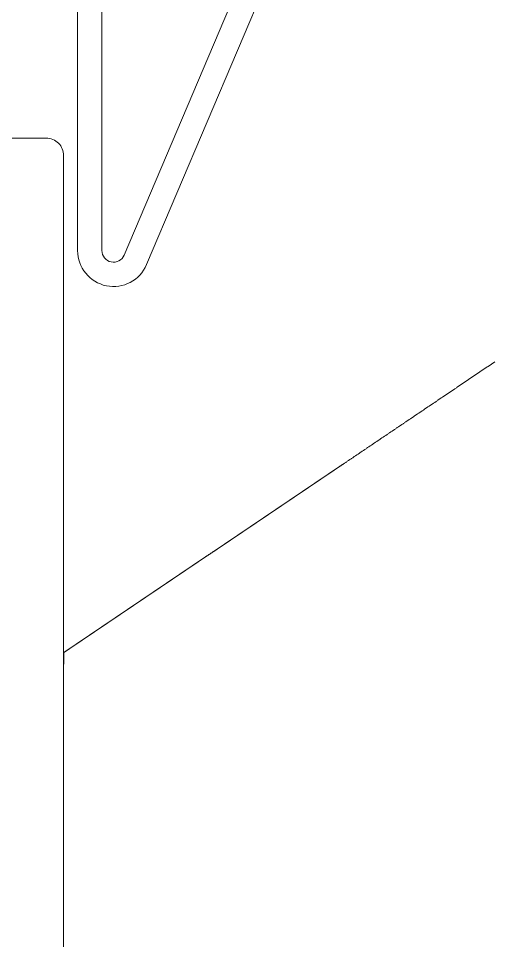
# Model space of a CAD drawing. Header units: inches. Extents: x -3905 to 10892, y 1064 to 9590.
# Drawn here: x 2164.791 to 2165.202, y 3960.487 to 3961.283 of the extents above; entities that cross this region are included whole.
import ezdxf

# ---------------------------------------------------------------- set-up
doc = ezdxf.new("R2010")
doc.units = ezdxf.units.IN
doc.header["$MEASUREMENT"] = 0
doc.layers.add('SECTIONS', color=70, linetype='Continuous', lineweight=0)

msp = doc.modelspace()

# ---------------------------------------------------------------- linework, layer by layer
at = {"layer": 'SECTIONS', "linetype": 'Continuous', "lineweight": 0}
for points in [[(2164.55222, 3961.32766), (2164.82222, 3961.32766, -0.414214), (2164.84222, 3961.30766), (2164.84222, 3961.08266, 0.817486), (2164.90176, 3961.07054), (2165.00647, 3961.31724, 0.100692), (2165.01013, 3961.33522), (2165.01013, 3961.3556, 0.194662), (2165.00076, 3961.37771), (2164.99362, 3961.38485, -0.414214), (2164.99362, 3961.40182), (2165.00076, 3961.40896, 0.193016), (2165.01013, 3961.43086), (2165.01013, 3961.90746, 0.414214), (2164.96813, 3961.94946), (2164.80613, 3961.94945, -0.414214), (2164.77113, 3961.98445)], [(2164.75122, 3961.97349, 0.3576), (2164.80613, 3961.92845), (2164.96813, 3961.92845, -0.414158), (2164.98913, 3961.90746), (2164.98913, 3961.43107, -0.186684), (2164.98591, 3961.42381), (2164.97877, 3961.41667, 0.414214), (2164.97877, 3961.37), (2164.98591, 3961.36286, -0.198912), (2164.98914, 3961.35508), (2164.98913, 3961.33522, -0.100699), (2164.98714, 3961.32545), (2164.88243, 3961.07875, -0.817791), (2164.86322, 3961.08266), (2164.86322, 3961.30766, 0.414156), (2164.82222, 3961.34866), (2164.55222, 3961.34866, -0.414158)], [(2164.56513, 3958.98966), (2164.81513, 3958.98966, 0.414214), (2164.83013, 3959.00466), (2164.83013, 3961.16466, 0.414214), (2164.81513, 3961.17966), (2164.78134, 3961.17966, 0.198912)]]:
    msp.add_lwpolyline(points, format="xyb", dxfattribs=at)
msp.add_lwpolyline([(2164.83013, 3960.4601), (2164.83013, 3960.50256), (2164.83013, 3960.54503), (2164.83013, 3960.58749), (2164.83013, 3960.62995), (2164.83013, 3960.67241), (2164.83013, 3960.71487), (2164.83024, 3960.73568), (2164.83045, 3960.73582), (2164.83066, 3960.73597), (2164.83088, 3960.73611), (2164.83109, 3960.73625), (2164.8313, 3960.7364), (2164.83151, 3960.73654), (2164.83173, 3960.73669), (2164.83194, 3960.73683), (2164.83215, 3960.73697), (2164.83237, 3960.73712), (2164.83258, 3960.73726), (2164.83279, 3960.7374), (2164.83301, 3960.73755), (2164.83322, 3960.73769), (2164.83343, 3960.73783), (2164.83364, 3960.73798), (2164.83386, 3960.73812), (2164.83407, 3960.73827), (2164.83428, 3960.73841), (2164.8345, 3960.73855), (2164.83471, 3960.7387), (2164.83492, 3960.73884), (2164.83514, 3960.73898), (2164.83535, 3960.73913), (2164.83556, 3960.73927), (2164.83577, 3960.73942), (2164.83599, 3960.73956), (2164.8362, 3960.7397), (2164.83641, 3960.73985), (2164.83663, 3960.73999), (2164.83684, 3960.74013), (2164.83705, 3960.74028), (2164.83727, 3960.74042), (2164.83748, 3960.74056), (2164.83769, 3960.74071), (2164.8379, 3960.74085), (2164.83812, 3960.741), (2164.83833, 3960.74114), (2164.83854, 3960.74128), (2164.83876, 3960.74143), (2164.83897, 3960.74157), (2164.83918, 3960.74171), (2164.8394, 3960.74186), (2164.83961, 3960.742), (2164.83982, 3960.74214), (2164.84003, 3960.74229), (2164.84025, 3960.74243), (2164.84046, 3960.74258), (2164.84067, 3960.74272), (2164.84089, 3960.74286), (2164.8411, 3960.74301), (2164.84131, 3960.74315), (2164.84153, 3960.74329), (2164.84174, 3960.74344), (2164.84195, 3960.74358), (2164.84216, 3960.74373), (2164.84238, 3960.74387), (2164.84259, 3960.74401), (2164.8428, 3960.74416), (2164.84302, 3960.7443), (2164.84323, 3960.74444), (2164.84344, 3960.74459), (2164.84366, 3960.74473), (2164.84387, 3960.74487), (2164.84408, 3960.74502), (2164.84429, 3960.74516), (2164.84451, 3960.74531), (2164.84472, 3960.74545), (2164.84493, 3960.74559), (2164.84515, 3960.74574), (2164.84536, 3960.74588), (2164.84557, 3960.74602), (2164.84579, 3960.74617), (2164.846, 3960.74631), (2164.84621, 3960.74645), (2164.84642, 3960.7466), (2164.84664, 3960.74674), (2164.84685, 3960.74689), (2164.84706, 3960.74703), (2164.84728, 3960.74717), (2164.84749, 3960.74732), (2164.8477, 3960.74746), (2164.84792, 3960.7476), (2164.84813, 3960.74775), (2164.84834, 3960.74789), (2164.84855, 3960.74804), (2164.84877, 3960.74818), (2164.84898, 3960.74832), (2164.84919, 3960.74847), (2164.84941, 3960.74861), (2164.84962, 3960.74875), (2164.84983, 3960.7489), (2164.85005, 3960.74904), (2164.85026, 3960.74918), (2164.85047, 3960.74933), (2164.85068, 3960.74947), (2164.8509, 3960.74962), (2164.85111, 3960.74976), (2164.85132, 3960.7499), (2164.85154, 3960.75005), (2164.85175, 3960.75019), (2164.85196, 3960.75033), (2164.85218, 3960.75048), (2164.85239, 3960.75062), (2164.8526, 3960.75076), (2164.85281, 3960.75091), (2164.85303, 3960.75105), (2164.85324, 3960.7512), (2164.85345, 3960.75134), (2164.85367, 3960.75148), (2164.85388, 3960.75163), (2164.85409, 3960.75177), (2164.85431, 3960.75191), (2164.85452, 3960.75206), (2164.85473, 3960.7522), (2164.85494, 3960.75235), (2164.85516, 3960.75249), (2164.85537, 3960.75263), (2164.85558, 3960.75278), (2164.8558, 3960.75292), (2164.85601, 3960.75306), (2164.85622, 3960.75321), (2164.85644, 3960.75335), (2164.85665, 3960.75349), (2164.85686, 3960.75364), (2164.85707, 3960.75378), (2164.85729, 3960.75393), (2164.8575, 3960.75407), (2164.85771, 3960.75421), (2164.85793, 3960.75436), (2164.85814, 3960.7545), (2164.85835, 3960.75464), (2164.85857, 3960.75479), (2164.85878, 3960.75493), (2164.85899, 3960.75508), (2164.8592, 3960.75522), (2164.85942, 3960.75536), (2164.85963, 3960.75551), (2164.85984, 3960.75565), (2164.86006, 3960.75579), (2164.86027, 3960.75594), (2164.86048, 3960.75608), (2164.8607, 3960.75622), (2164.86091, 3960.75637), (2164.86112, 3960.75651), (2164.86133, 3960.75666), (2164.86155, 3960.7568), (2164.86176, 3960.75694), (2164.86197, 3960.75709), (2164.86219, 3960.75723), (2164.8624, 3960.75737), (2164.86261, 3960.75752), (2164.86283, 3960.75766), (2164.86304, 3960.7578), (2164.86325, 3960.75795), (2164.86346, 3960.75809), (2164.86368, 3960.75824), (2164.86389, 3960.75838), (2164.8641, 3960.75852), (2164.86432, 3960.75867), (2164.86453, 3960.75881), (2164.86474, 3960.75895), (2164.86496, 3960.7591), (2164.86517, 3960.75924), (2164.86538, 3960.75939), (2164.86559, 3960.75953), (2164.86581, 3960.75967), (2164.86602, 3960.75982), (2164.86623, 3960.75996), (2164.86645, 3960.7601), (2164.86666, 3960.76025), (2164.86687, 3960.76039), (2164.86709, 3960.76053), (2164.8673, 3960.76068), (2164.86751, 3960.76082), (2164.86772, 3960.76097), (2164.86794, 3960.76111), (2164.86815, 3960.76125), (2164.86836, 3960.7614), (2164.86858, 3960.76154), (2164.86879, 3960.76168), (2164.869, 3960.76183), (2164.86922, 3960.76197), (2164.86943, 3960.76211), (2164.86964, 3960.76226), (2164.86985, 3960.7624), (2164.87007, 3960.76255), (2164.87028, 3960.76269), (2164.87049, 3960.76283), (2164.87071, 3960.76298), (2164.87092, 3960.76312), (2164.87113, 3960.76326), (2164.87135, 3960.76341), (2164.87156, 3960.76355), (2164.87177, 3960.7637), (2164.87198, 3960.76384), (2164.8722, 3960.76398), (2164.87241, 3960.76413), (2164.87262, 3960.76427), (2164.87284, 3960.76441), (2164.87305, 3960.76456), (2164.87326, 3960.7647), (2164.87348, 3960.76484), (2164.87369, 3960.76499), (2164.8739, 3960.76513), (2164.87411, 3960.76528), (2164.87433, 3960.76542), (2164.87454, 3960.76556), (2164.87475, 3960.76571), (2164.87497, 3960.76585), (2164.87518, 3960.76599), (2164.87539, 3960.76614), (2164.8756, 3960.76628), (2164.87582, 3960.76642), (2164.87603, 3960.76657), (2164.87624, 3960.76671), (2164.87646, 3960.76686), (2164.87667, 3960.767), (2164.87688, 3960.76714), (2164.8771, 3960.76729), (2164.87731, 3960.76743), (2164.87752, 3960.76757), (2164.87773, 3960.76772), (2164.87795, 3960.76786), (2164.87816, 3960.76801), (2164.87837, 3960.76815), (2164.87859, 3960.76829), (2164.8788, 3960.76844), (2164.87901, 3960.76858), (2164.87923, 3960.76872), (2164.87944, 3960.76887), (2164.87965, 3960.76901), (2164.87986, 3960.76915), (2164.88008, 3960.7693), (2164.88029, 3960.76944), (2164.8805, 3960.76959), (2164.88072, 3960.76973), (2164.88093, 3960.76987), (2164.88114, 3960.77002), (2164.88136, 3960.77016), (2164.88157, 3960.7703), (2164.88178, 3960.77045), (2164.88199, 3960.77059), (2164.88221, 3960.77073), (2164.88242, 3960.77088), (2164.88263, 3960.77102), (2164.88285, 3960.77117), (2164.88306, 3960.77131), (2164.88327, 3960.77145), (2164.88349, 3960.7716), (2164.8837, 3960.77174), (2164.88391, 3960.77188), (2164.88412, 3960.77203), (2164.88434, 3960.77217), (2164.88455, 3960.77232), (2164.88476, 3960.77246), (2164.88498, 3960.7726), (2164.88519, 3960.77275), (2164.8854, 3960.77289), (2164.88562, 3960.77303), (2164.88583, 3960.77318), (2164.88604, 3960.77332), (2164.88625, 3960.77346), (2164.88647, 3960.77361), (2164.88668, 3960.77375), (2164.88689, 3960.7739), (2164.88711, 3960.77404), (2164.88732, 3960.77418), (2164.88753, 3960.77433), (2164.88775, 3960.77447), (2164.88796, 3960.77461), (2164.88817, 3960.77476), (2164.88838, 3960.7749), (2164.8886, 3960.77504), (2164.88881, 3960.77519), (2164.88902, 3960.77533), (2164.88924, 3960.77548), (2164.88945, 3960.77562), (2164.88966, 3960.77576), (2164.88988, 3960.77591), (2164.89009, 3960.77605), (2164.8903, 3960.77619), (2164.89051, 3960.77634), (2164.89073, 3960.77648), (2164.89094, 3960.77663), (2164.89115, 3960.77677), (2164.89137, 3960.77691), (2164.89158, 3960.77706), (2164.89179, 3960.7772), (2164.89201, 3960.77734), (2164.89222, 3960.77749), (2164.89243, 3960.77763), (2164.89264, 3960.77777), (2164.89286, 3960.77792), (2164.89307, 3960.77806), (2164.89328, 3960.77821), (2164.8935, 3960.77835), (2164.89371, 3960.77849), (2164.89392, 3960.77864), (2164.89414, 3960.77878), (2164.89435, 3960.77892), (2164.89456, 3960.77907), (2164.89477, 3960.77921), (2164.89499, 3960.77935), (2164.8952, 3960.7795), (2164.89541, 3960.77964), (2164.89563, 3960.77979), (2164.89584, 3960.77993), (2164.89605, 3960.78007), (2164.89627, 3960.78022), (2164.89648, 3960.78036), (2164.89669, 3960.7805), (2164.8969, 3960.78065), (2164.89712, 3960.78079), (2164.89733, 3960.78094), (2164.89754, 3960.78108), (2164.89776, 3960.78122), (2164.89797, 3960.78137), (2164.89818, 3960.78151), (2164.8984, 3960.78165), (2164.89861, 3960.7818), (2164.89882, 3960.78194), (2164.89903, 3960.78208), (2164.89925, 3960.78223), (2164.89946, 3960.78237), (2164.89967, 3960.78252), (2164.89989, 3960.78266), (2164.9001, 3960.7828), (2164.90031, 3960.78295), (2164.90053, 3960.78309), (2164.90074, 3960.78323), (2164.90095, 3960.78338), (2164.90116, 3960.78352), (2164.90138, 3960.78367), (2164.90159, 3960.78381), (2164.9018, 3960.78395), (2164.90202, 3960.7841), (2164.90223, 3960.78424), (2164.90244, 3960.78438), (2164.90266, 3960.78453), (2164.90287, 3960.78467), (2164.90308, 3960.78481), (2164.90329, 3960.78496), (2164.90351, 3960.7851), (2164.90372, 3960.78525), (2164.90393, 3960.78539), (2164.90415, 3960.78553), (2164.90436, 3960.78568), (2164.90457, 3960.78582), (2164.90479, 3960.78596), (2164.905, 3960.78611), (2164.90521, 3960.78625), (2164.90542, 3960.78639), (2164.90564, 3960.78654), (2164.90585, 3960.78668), (2164.90606, 3960.78683), (2164.90628, 3960.78697), (2164.90649, 3960.78711), (2164.9067, 3960.78726), (2164.90692, 3960.7874), (2164.90713, 3960.78754), (2164.90734, 3960.78769), (2164.90755, 3960.78783), (2164.90777, 3960.78798), (2164.90798, 3960.78812), (2164.90819, 3960.78826), (2164.90841, 3960.78841), (2164.90862, 3960.78855), (2164.90883, 3960.78869), (2164.90905, 3960.78884), (2164.90926, 3960.78898), (2164.90947, 3960.78912), (2164.90968, 3960.78927), (2164.9099, 3960.78941), (2164.91011, 3960.78956), (2164.91032, 3960.7897), (2164.91054, 3960.78984), (2164.91075, 3960.78999), (2164.91096, 3960.79013), (2164.91118, 3960.79027), (2164.91139, 3960.79042), (2164.9116, 3960.79056), (2164.91181, 3960.7907), (2164.91203, 3960.79085), (2164.91224, 3960.79099), (2164.91245, 3960.79114), (2164.91267, 3960.79128), (2164.91288, 3960.79142), (2164.91309, 3960.79157), (2164.91331, 3960.79171), (2164.91352, 3960.79185), (2164.91373, 3960.792), (2164.91394, 3960.79214), (2164.91416, 3960.79229), (2164.91437, 3960.79243), (2164.91458, 3960.79257), (2164.9148, 3960.79272), (2164.91501, 3960.79286), (2164.91522, 3960.793), (2164.91544, 3960.79315), (2164.91565, 3960.79329), (2164.91586, 3960.79343), (2164.91607, 3960.79358), (2164.91629, 3960.79372), (2164.9165, 3960.79387), (2164.91671, 3960.79401), (2164.91693, 3960.79415), (2164.91714, 3960.7943), (2164.91735, 3960.79444), (2164.91757, 3960.79458), (2164.91778, 3960.79473), (2164.91799, 3960.79487), (2164.9182, 3960.79501), (2164.91842, 3960.79516), (2164.91863, 3960.7953), (2164.91884, 3960.79545), (2164.91906, 3960.79559), (2164.91927, 3960.79573), (2164.91948, 3960.79588), (2164.9197, 3960.79602), (2164.91991, 3960.79616), (2164.92012, 3960.79631), (2164.92033, 3960.79645), (2164.92055, 3960.7966), (2164.92076, 3960.79674), (2164.92097, 3960.79688), (2164.92119, 3960.79703), (2164.9214, 3960.79717), (2164.92161, 3960.79731), (2164.92183, 3960.79746), (2164.92204, 3960.7976), (2164.92225, 3960.79774), (2164.92246, 3960.79789), (2164.92268, 3960.79803), (2164.92289, 3960.79818), (2164.9231, 3960.79832), (2164.92332, 3960.79846), (2164.92353, 3960.79861), (2164.92374, 3960.79875), (2164.92396, 3960.79889), (2164.92417, 3960.79904), (2164.92438, 3960.79918), (2164.92459, 3960.79932), (2164.92481, 3960.79947), (2164.92502, 3960.79961), (2164.92523, 3960.79976), (2164.92545, 3960.7999), (2164.92566, 3960.80004), (2164.92587, 3960.80019), (2164.92609, 3960.80033), (2164.9263, 3960.80047), (2164.92651, 3960.80062), (2164.92672, 3960.80076), (2164.92694, 3960.80091), (2164.92715, 3960.80105), (2164.92736, 3960.80119), (2164.92758, 3960.80134), (2164.92779, 3960.80148), (2164.928, 3960.80162), (2164.92822, 3960.80177), (2164.92843, 3960.80191), (2164.92864, 3960.80205), (2164.92885, 3960.8022), (2164.92907, 3960.80234), (2164.92928, 3960.80249), (2164.92949, 3960.80263), (2164.92971, 3960.80277), (2164.92992, 3960.80292), (2164.93013, 3960.80306), (2164.93035, 3960.8032), (2164.93056, 3960.80335), (2164.93077, 3960.80349), (2164.93098, 3960.80363), (2164.9312, 3960.80378), (2164.93141, 3960.80392), (2164.93162, 3960.80407), (2164.93184, 3960.80421), (2164.93205, 3960.80435), (2164.93226, 3960.8045), (2164.93248, 3960.80464), (2164.93269, 3960.80478), (2164.9329, 3960.80493), (2164.93311, 3960.80507), (2164.93333, 3960.80522), (2164.93354, 3960.80536), (2164.93375, 3960.8055), (2164.93397, 3960.80565), (2164.93418, 3960.80579), (2164.93439, 3960.80593), (2164.93461, 3960.80608), (2164.93482, 3960.80622), (2164.93503, 3960.80636), (2164.93524, 3960.80651), (2164.93546, 3960.80665), (2164.93567, 3960.8068), (2164.93588, 3960.80694), (2164.9361, 3960.80708), (2164.93631, 3960.80723), (2164.93652, 3960.80737), (2164.93674, 3960.80751), (2164.93695, 3960.80766), (2164.93716, 3960.8078), (2164.93737, 3960.80794), (2164.93759, 3960.80809), (2164.9378, 3960.80823), (2164.93801, 3960.80838), (2164.93823, 3960.80852), (2164.93844, 3960.80866), (2164.93865, 3960.80881), (2164.93887, 3960.80895), (2164.93908, 3960.80909), (2164.93929, 3960.80924), (2164.9395, 3960.80938), (2164.93972, 3960.80953), (2164.93993, 3960.80967), (2164.94014, 3960.80981), (2164.94036, 3960.80996), (2164.94057, 3960.8101), (2164.94078, 3960.81024), (2164.941, 3960.81039), (2164.94121, 3960.81053), (2164.94142, 3960.81067), (2164.94163, 3960.81082), (2164.94185, 3960.81096), (2164.94206, 3960.81111), (2164.94227, 3960.81125), (2164.94249, 3960.81139), (2164.9427, 3960.81154), (2164.94291, 3960.81168), (2164.94313, 3960.81182), (2164.94334, 3960.81197), (2164.94355, 3960.81211), (2164.94376, 3960.81225), (2164.94398, 3960.8124), (2164.94419, 3960.81254), (2164.9444, 3960.81269), (2164.94462, 3960.81283), (2164.94483, 3960.81297), (2164.94504, 3960.81312), (2164.94525, 3960.81326), (2164.94547, 3960.8134), (2164.94568, 3960.81355), (2164.94589, 3960.81369), (2164.94611, 3960.81384), (2164.94632, 3960.81398), (2164.94653, 3960.81412), (2164.94675, 3960.81427), (2164.94696, 3960.81441), (2164.94717, 3960.81455), (2164.94738, 3960.8147), (2164.9476, 3960.81484), (2164.94781, 3960.81498), (2164.94802, 3960.81513), (2164.94824, 3960.81527), (2164.94845, 3960.81542), (2164.94866, 3960.81556), (2164.94888, 3960.8157), (2164.94909, 3960.81585), (2164.9493, 3960.81599), (2164.94951, 3960.81613), (2164.94973, 3960.81628), (2164.94994, 3960.81642), (2164.95015, 3960.81657), (2164.95037, 3960.81671), (2164.95058, 3960.81685), (2164.95079, 3960.817), (2164.95101, 3960.81714), (2164.95122, 3960.81728), (2164.95143, 3960.81743), (2164.95164, 3960.81757), (2164.95186, 3960.81771), (2164.95207, 3960.81786), (2164.95228, 3960.818), (2164.9525, 3960.81815), (2164.95271, 3960.81829), (2164.95292, 3960.81843), (2164.95314, 3960.81858), (2164.95335, 3960.81872), (2164.95356, 3960.81886), (2164.95377, 3960.81901), (2164.95399, 3960.81915), (2164.9542, 3960.81929), (2164.95441, 3960.81944), (2164.95463, 3960.81958), (2164.95484, 3960.81973), (2164.95505, 3960.81987), (2164.95527, 3960.82001), (2164.95548, 3960.82016), (2164.95569, 3960.8203), (2164.9559, 3960.82044), (2164.95612, 3960.82059), (2164.95633, 3960.82073), (2164.95654, 3960.82088), (2164.95676, 3960.82102), (2164.95697, 3960.82116), (2164.95718, 3960.82131), (2164.9574, 3960.82145), (2164.95761, 3960.82159), (2164.95782, 3960.82174), (2164.95803, 3960.82188), (2164.95825, 3960.82202), (2164.95846, 3960.82217), (2164.95867, 3960.82231), (2164.95889, 3960.82246), (2164.9591, 3960.8226), (2164.95931, 3960.82274), (2164.95953, 3960.82289), (2164.95974, 3960.82303), (2164.95995, 3960.82317), (2164.96016, 3960.82332), (2164.96038, 3960.82346), (2164.96059, 3960.8236), (2164.9608, 3960.82375), (2164.96102, 3960.82389), (2164.96123, 3960.82404), (2164.96144, 3960.82418), (2164.96166, 3960.82432), (2164.96187, 3960.82447), (2164.96208, 3960.82461), (2164.96229, 3960.82475), (2164.96251, 3960.8249), (2164.96272, 3960.82504), (2164.96293, 3960.82519), (2164.96315, 3960.82533), (2164.96336, 3960.82547), (2164.96357, 3960.82562), (2164.96379, 3960.82576), (2164.964, 3960.8259), (2164.96421, 3960.82605), (2164.96442, 3960.82619), (2164.96464, 3960.82633), (2164.96485, 3960.82648), (2164.96506, 3960.82662), (2164.96528, 3960.82677), (2164.96549, 3960.82691), (2164.9657, 3960.82705), (2164.96592, 3960.8272), (2164.96613, 3960.82734), (2164.96634, 3960.82748), (2164.96655, 3960.82763), (2164.96677, 3960.82777), (2164.96698, 3960.82791), (2164.96719, 3960.82806), (2164.96741, 3960.8282), (2164.96762, 3960.82835), (2164.96783, 3960.82849), (2164.96805, 3960.82863), (2164.96826, 3960.82878), (2164.96847, 3960.82892), (2164.96868, 3960.82906), (2164.9689, 3960.82921), (2164.96911, 3960.82935), (2164.96932, 3960.8295), (2164.96954, 3960.82964), (2164.96975, 3960.82978), (2164.96996, 3960.82993), (2164.97018, 3960.83007), (2164.97039, 3960.83021), (2164.9706, 3960.83036), (2164.97081, 3960.8305), (2164.97103, 3960.83064), (2164.97124, 3960.83079), (2164.97145, 3960.83093), (2164.97167, 3960.83108), (2164.97188, 3960.83122), (2164.97209, 3960.83136), (2164.97231, 3960.83151), (2164.97252, 3960.83165), (2164.97273, 3960.83179), (2164.97294, 3960.83194), (2164.97316, 3960.83208), (2164.97337, 3960.83222), (2164.97358, 3960.83237), (2164.9738, 3960.83251), (2164.97401, 3960.83266), (2164.97422, 3960.8328), (2164.97444, 3960.83294), (2164.97465, 3960.83309), (2164.97486, 3960.83323), (2164.97507, 3960.83337), (2164.97529, 3960.83352), (2164.9755, 3960.83366), (2164.97571, 3960.83381), (2164.97593, 3960.83395), (2164.97614, 3960.83409), (2164.97635, 3960.83424), (2164.97657, 3960.83438), (2164.97678, 3960.83452), (2164.97699, 3960.83467), (2164.9772, 3960.83481), (2164.97742, 3960.83495), (2164.97763, 3960.8351), (2164.97784, 3960.83524), (2164.97806, 3960.83539), (2164.97827, 3960.83553), (2164.97848, 3960.83567), (2164.9787, 3960.83582), (2164.97891, 3960.83596), (2164.97912, 3960.8361), (2164.97933, 3960.83625), (2164.97955, 3960.83639), (2164.97976, 3960.83653), (2164.97997, 3960.83668), (2164.98019, 3960.83682), (2164.9804, 3960.83697), (2164.98061, 3960.83711), (2164.98083, 3960.83725), (2164.98104, 3960.8374), (2164.98125, 3960.83754), (2164.98146, 3960.83768), (2164.98168, 3960.83783), (2164.98189, 3960.83797), (2164.9821, 3960.83812), (2164.98232, 3960.83826), (2164.98253, 3960.8384), (2164.98274, 3960.83855), (2164.98296, 3960.83869), (2164.98317, 3960.83883), (2164.98338, 3960.83898), (2164.98359, 3960.83912), (2164.98381, 3960.83926), (2164.98402, 3960.83941), (2164.98423, 3960.83955), (2164.98445, 3960.8397), (2164.98466, 3960.83984), (2164.98487, 3960.83998), (2164.98509, 3960.84013), (2164.9853, 3960.84027), (2164.98551, 3960.84041), (2164.98572, 3960.84056), (2164.98594, 3960.8407), (2164.98615, 3960.84084), (2164.98636, 3960.84099), (2164.98658, 3960.84113), (2164.98679, 3960.84128), (2164.987, 3960.84142), (2164.98722, 3960.84156), (2164.98743, 3960.84171), (2164.98764, 3960.84185), (2164.98785, 3960.84199), (2164.98807, 3960.84214), (2164.98828, 3960.84228), (2164.98849, 3960.84243), (2164.98871, 3960.84257), (2164.98892, 3960.84271), (2164.98913, 3960.84286), (2164.98935, 3960.843), (2164.98956, 3960.84314), (2164.98977, 3960.84329), (2164.98998, 3960.84343), (2164.9902, 3960.84357), (2164.99041, 3960.84372), (2164.99062, 3960.84386), (2164.99084, 3960.84401), (2164.99105, 3960.84415), (2164.99126, 3960.84429), (2164.99148, 3960.84444), (2164.99169, 3960.84458), (2164.9919, 3960.84472), (2164.99211, 3960.84487), (2164.99233, 3960.84501), (2164.99254, 3960.84516), (2164.99275, 3960.8453), (2164.99297, 3960.84544), (2164.99318, 3960.84559), (2164.99339, 3960.84573), (2164.99361, 3960.84587), (2164.99382, 3960.84602), (2164.99403, 3960.84616), (2164.99424, 3960.8463), (2164.99446, 3960.84645), (2164.99467, 3960.84659), (2164.99488, 3960.84674), (2164.9951, 3960.84688), (2164.99531, 3960.84702), (2164.99552, 3960.84717), (2164.99574, 3960.84731), (2164.99595, 3960.84745), (2164.99616, 3960.8476), (2164.99637, 3960.84774), (2164.99659, 3960.84788), (2164.9968, 3960.84803), (2164.99701, 3960.84817), (2164.99723, 3960.84832), (2164.99744, 3960.84846), (2164.99765, 3960.8486), (2164.99787, 3960.84875), (2164.99808, 3960.84889), (2164.99829, 3960.84903), (2164.9985, 3960.84918), (2164.99872, 3960.84932), (2164.99893, 3960.84947), (2164.99914, 3960.84961), (2164.99936, 3960.84975), (2164.99957, 3960.8499), (2164.99978, 3960.85004), (2165, 3960.85018), (2165.00021, 3960.85033), (2165.00042, 3960.85047), (2165.00063, 3960.85061), (2165.00085, 3960.85076), (2165.00106, 3960.8509), (2165.00127, 3960.85105), (2165.00149, 3960.85119), (2165.0017, 3960.85133), (2165.00191, 3960.85148), (2165.00213, 3960.85162), (2165.00234, 3960.85176), (2165.00255, 3960.85191), (2165.00276, 3960.85205), (2165.00298, 3960.85219), (2165.00319, 3960.85234), (2165.0034, 3960.85248), (2165.00362, 3960.85263), (2165.00383, 3960.85277), (2165.00404, 3960.85291), (2165.00426, 3960.85306), (2165.00447, 3960.8532), (2165.00468, 3960.85334), (2165.00489, 3960.85349), (2165.00511, 3960.85363), (2165.00532, 3960.85378), (2165.00553, 3960.85392), (2165.00575, 3960.85406), (2165.00596, 3960.85421), (2165.00617, 3960.85435), (2165.00639, 3960.85449), (2165.0066, 3960.85464), (2165.00681, 3960.85478), (2165.00702, 3960.85492), (2165.00724, 3960.85507), (2165.00745, 3960.85521), (2165.00766, 3960.85536), (2165.00788, 3960.8555), (2165.00809, 3960.85564), (2165.0083, 3960.85579), (2165.00852, 3960.85593), (2165.00873, 3960.85607), (2165.00894, 3960.85622), (2165.00915, 3960.85636), (2165.00937, 3960.8565), (2165.00958, 3960.85665), (2165.00979, 3960.85679), (2165.01001, 3960.85694), (2165.01022, 3960.85708), (2165.01043, 3960.85722), (2165.01065, 3960.85737), (2165.01086, 3960.85751), (2165.01107, 3960.85765), (2165.01128, 3960.8578), (2165.0115, 3960.85794), (2165.01171, 3960.85809), (2165.01192, 3960.85823), (2165.01214, 3960.85837), (2165.01235, 3960.85852), (2165.01256, 3960.85866), (2165.01278, 3960.8588), (2165.01299, 3960.85895), (2165.0132, 3960.85909), (2165.01341, 3960.85923), (2165.01363, 3960.85938), (2165.01384, 3960.85952), (2165.01405, 3960.85967), (2165.01427, 3960.85981), (2165.01448, 3960.85995), (2165.01469, 3960.8601), (2165.0149, 3960.86024), (2165.01512, 3960.86038), (2165.01533, 3960.86053), (2165.01554, 3960.86067), (2165.01576, 3960.86081), (2165.01597, 3960.86096), (2165.01618, 3960.8611), (2165.0164, 3960.86125), (2165.01661, 3960.86139), (2165.01682, 3960.86153), (2165.01703, 3960.86168), (2165.01725, 3960.86182), (2165.01746, 3960.86196), (2165.01767, 3960.86211), (2165.01789, 3960.86225), (2165.0181, 3960.8624), (2165.01831, 3960.86254), (2165.01853, 3960.86268), (2165.01874, 3960.86283), (2165.01895, 3960.86297), (2165.01916, 3960.86311), (2165.01938, 3960.86326), (2165.01959, 3960.8634), (2165.0198, 3960.86354), (2165.02002, 3960.86369), (2165.02023, 3960.86383), (2165.02044, 3960.86398), (2165.02066, 3960.86412), (2165.02087, 3960.86426), (2165.02108, 3960.86441), (2165.02129, 3960.86455), (2165.02151, 3960.86469), (2165.02172, 3960.86484), (2165.02193, 3960.86498), (2165.02215, 3960.86512), (2165.02236, 3960.86527), (2165.02257, 3960.86541), (2165.02279, 3960.86556), (2165.023, 3960.8657), (2165.02321, 3960.86584), (2165.02342, 3960.86599), (2165.02364, 3960.86613), (2165.02385, 3960.86627), (2165.02406, 3960.86642), (2165.02428, 3960.86656), (2165.02449, 3960.86671), (2165.0247, 3960.86685), (2165.02492, 3960.86699), (2165.02513, 3960.86714), (2165.02534, 3960.86728), (2165.02555, 3960.86742), (2165.02577, 3960.86757), (2165.02598, 3960.86771), (2165.02619, 3960.86785), (2165.02641, 3960.868), (2165.02662, 3960.86814), (2165.02683, 3960.86829), (2165.02705, 3960.86843), (2165.02726, 3960.86857), (2165.02747, 3960.86872), (2165.02768, 3960.86886), (2165.0279, 3960.869), (2165.02811, 3960.86915), (2165.02832, 3960.86929), (2165.02854, 3960.86943), (2165.02875, 3960.86958), (2165.02896, 3960.86972), (2165.02918, 3960.86987), (2165.02939, 3960.87001), (2165.0296, 3960.87015), (2165.02981, 3960.8703), (2165.03003, 3960.87044), (2165.03024, 3960.87058), (2165.03045, 3960.87073), (2165.03067, 3960.87087), (2165.03088, 3960.87102), (2165.03109, 3960.87116), (2165.03131, 3960.8713), (2165.03152, 3960.87145), (2165.03173, 3960.87159), (2165.03194, 3960.87173), (2165.03216, 3960.87188), (2165.03237, 3960.87202), (2165.03258, 3960.87216), (2165.0328, 3960.87231), (2165.03301, 3960.87245), (2165.03322, 3960.8726), (2165.03344, 3960.87274), (2165.03365, 3960.87288), (2165.03386, 3960.87303), (2165.03407, 3960.87317), (2165.03429, 3960.87331), (2165.0345, 3960.87346), (2165.03471, 3960.8736), (2165.03493, 3960.87375), (2165.03514, 3960.87389), (2165.03535, 3960.87403), (2165.03557, 3960.87418), (2165.03578, 3960.87432), (2165.03599, 3960.87446), (2165.0362, 3960.87461), (2165.03642, 3960.87475), (2165.03663, 3960.87489), (2165.03684, 3960.87504), (2165.03706, 3960.87518), (2165.03727, 3960.87533), (2165.03748, 3960.87547), (2165.0377, 3960.87561), (2165.03791, 3960.87576), (2165.03812, 3960.8759), (2165.03833, 3960.87604), (2165.03855, 3960.87619), (2165.03876, 3960.87633), (2165.03897, 3960.87647), (2165.03919, 3960.87662), (2165.0394, 3960.87676), (2165.03961, 3960.87691), (2165.03983, 3960.87705), (2165.04004, 3960.87719), (2165.04025, 3960.87734), (2165.04046, 3960.87748), (2165.04068, 3960.87762), (2165.04089, 3960.87777), (2165.0411, 3960.87791), (2165.04132, 3960.87806), (2165.04153, 3960.8782), (2165.04174, 3960.87834), (2165.04196, 3960.87849), (2165.04217, 3960.87863), (2165.04238, 3960.87877), (2165.04259, 3960.87892), (2165.04281, 3960.87906), (2165.04302, 3960.8792), (2165.04323, 3960.87935), (2165.04345, 3960.87949), (2165.04366, 3960.87964), (2165.04387, 3960.87978), (2165.04409, 3960.87992), (2165.0443, 3960.88007), (2165.04451, 3960.88021), (2165.04472, 3960.88035), (2165.04494, 3960.8805), (2165.04515, 3960.88064), (2165.04536, 3960.88078), (2165.04558, 3960.88093), (2165.04579, 3960.88107), (2165.046, 3960.88122), (2165.04622, 3960.88136), (2165.04643, 3960.8815), (2165.04664, 3960.88165), (2165.04685, 3960.88179), (2165.04707, 3960.88193), (2165.04728, 3960.88208), (2165.04749, 3960.88222), (2165.04771, 3960.88237), (2165.04792, 3960.88251), (2165.04813, 3960.88265), (2165.04835, 3960.8828), (2165.04856, 3960.88294), (2165.04877, 3960.88308), (2165.04898, 3960.88323), (2165.0492, 3960.88337), (2165.04941, 3960.88351), (2165.04962, 3960.88366), (2165.04984, 3960.8838), (2165.05005, 3960.88395), (2165.05026, 3960.88409), (2165.05048, 3960.88423), (2165.05069, 3960.88438), (2165.0509, 3960.88452), (2165.05111, 3960.88466), (2165.05133, 3960.88481), (2165.05154, 3960.88495), (2165.05175, 3960.88509), (2165.05197, 3960.88524), (2165.05218, 3960.88538), (2165.05239, 3960.88553), (2165.05261, 3960.88567), (2165.05282, 3960.88581), (2165.05303, 3960.88596), (2165.05324, 3960.8861), (2165.05346, 3960.88624), (2165.05367, 3960.88639), (2165.05388, 3960.88653), (2165.0541, 3960.88668), (2165.05431, 3960.88682), (2165.05452, 3960.88696), (2165.05474, 3960.88711), (2165.05495, 3960.88725), (2165.05516, 3960.88739), (2165.05537, 3960.88754), (2165.05559, 3960.88768), (2165.0558, 3960.88782), (2165.05601, 3960.88797), (2165.05623, 3960.88811), (2165.05644, 3960.88826), (2165.05665, 3960.8884), (2165.05687, 3960.88854), (2165.05708, 3960.88869), (2165.05729, 3960.88883), (2165.0575, 3960.88897), (2165.05772, 3960.88912), (2165.05793, 3960.88926), (2165.05814, 3960.8894), (2165.05836, 3960.88955), (2165.05857, 3960.88969), (2165.05878, 3960.88984), (2165.059, 3960.88998), (2165.05921, 3960.89012), (2165.05942, 3960.89027), (2165.05963, 3960.89041), (2165.05985, 3960.89055), (2165.06006, 3960.8907), (2165.06027, 3960.89084), (2165.06049, 3960.89099), (2165.0607, 3960.89113), (2165.06091, 3960.89127), (2165.06113, 3960.89142), (2165.06134, 3960.89156), (2165.06155, 3960.8917), (2165.06176, 3960.89185), (2165.06198, 3960.89199), (2165.06219, 3960.89213), (2165.0624, 3960.89228), (2165.06262, 3960.89242), (2165.06283, 3960.89257), (2165.06304, 3960.89271), (2165.06326, 3960.89285), (2165.06347, 3960.893), (2165.06368, 3960.89314), (2165.06389, 3960.89328), (2165.06411, 3960.89343), (2165.06432, 3960.89357), (2165.06453, 3960.89371), (2165.06475, 3960.89386), (2165.06496, 3960.894), (2165.06517, 3960.89415), (2165.06539, 3960.89429), (2165.0656, 3960.89443), (2165.06581, 3960.89458), (2165.06602, 3960.89472), (2165.06624, 3960.89486), (2165.06645, 3960.89501), (2165.06666, 3960.89515), (2165.06688, 3960.8953), (2165.06709, 3960.89544), (2165.0673, 3960.89558), (2165.06752, 3960.89573), (2165.06777, 3960.8959), (2165.06803, 3960.89607), (2165.06828, 3960.89624), (2165.06853, 3960.89641), (2165.06879, 3960.89658), (2165.06904, 3960.89676), (2165.06929, 3960.89693), (2165.06955, 3960.8971), (2165.0698, 3960.89727), (2165.07006, 3960.89744), (2165.07031, 3960.89761), (2165.07056, 3960.89778), (2165.07082, 3960.89795), (2165.07107, 3960.89812), (2165.07132, 3960.89829), (2165.07158, 3960.89847), (2165.07183, 3960.89864), (2165.07208, 3960.89881), (2165.07234, 3960.89898), (2165.07264, 3960.89918), (2165.0731, 3960.89949), (2165.07356, 3960.89981), (2165.07403, 3960.90012), (2165.07449, 3960.90043), (2165.07495, 3960.90074), (2165.07541, 3960.90105), (2165.07588, 3960.90137), (2165.07634, 3960.90168), (2165.0768, 3960.90199), (2165.07726, 3960.9023), (2165.07773, 3960.90261), (2165.07819, 3960.90293), (2165.07865, 3960.90324), (2165.07911, 3960.90355), (2165.07958, 3960.90386), (2165.08004, 3960.90417), (2165.0805, 3960.90449), (2165.08096, 3960.9048), (2165.08143, 3960.90511), (2165.08189, 3960.90542), (2165.08235, 3960.90573), (2165.08281, 3960.90604), (2165.08327, 3960.90635), (2165.08373, 3960.90667), (2165.08419, 3960.90698), (2165.08466, 3960.90729), (2165.08512, 3960.9076), (2165.08558, 3960.90791), (2165.08604, 3960.90822), (2165.0865, 3960.90853), (2165.08696, 3960.90884), (2165.08742, 3960.90915), (2165.08788, 3960.90946), (2165.08834, 3960.90978), (2165.08881, 3960.91009), (2165.08927, 3960.9104), (2165.08973, 3960.91071), (2165.09019, 3960.91102), (2165.09065, 3960.91133), (2165.09111, 3960.91164), (2165.09157, 3960.91195), (2165.09203, 3960.91226), (2165.09249, 3960.91257), (2165.09295, 3960.91288), (2165.09341, 3960.91319), (2165.09387, 3960.9135), (2165.09433, 3960.91381), (2165.09478, 3960.91412), (2165.09524, 3960.91443), (2165.0957, 3960.91474), (2165.09616, 3960.91505), (2165.09662, 3960.91536), (2165.09708, 3960.91567), (2165.09754, 3960.91598), (2165.098, 3960.91629), (2165.09846, 3960.9166), (2165.09892, 3960.91691), (2165.09938, 3960.91722), (2165.09984, 3960.91753), (2165.1003, 3960.91784), (2165.10075, 3960.91815), (2165.10121, 3960.91845), (2165.10167, 3960.91876), (2165.10212, 3960.91907), (2165.10258, 3960.91938), (2165.10304, 3960.91969), (2165.1035, 3960.92), (2165.10395, 3960.9203), (2165.10441, 3960.92061), (2165.10487, 3960.92092), (2165.10533, 3960.92123), (2165.10578, 3960.92154), (2165.10624, 3960.92185), (2165.1067, 3960.92215), (2165.10715, 3960.92246), (2165.10761, 3960.92277), (2165.10807, 3960.92308), (2165.10853, 3960.92339), (2165.10898, 3960.9237), (2165.10944, 3960.924), (2165.10989, 3960.92431), (2165.11035, 3960.92462), (2165.1108, 3960.92493), (2165.11126, 3960.92523), (2165.11171, 3960.92554), (2165.11217, 3960.92585), (2165.11262, 3960.92615), (2165.11308, 3960.92646), (2165.11353, 3960.92677), (2165.11399, 3960.92707), (2165.11444, 3960.92738), (2165.1149, 3960.92769), (2165.11535, 3960.92799), (2165.11581, 3960.9283), (2165.11626, 3960.92861), (2165.11672, 3960.92891), (2165.11717, 3960.92922), (2165.11763, 3960.92953), (2165.11808, 3960.92983), (2165.11854, 3960.93014), (2165.11899, 3960.93045), (2165.11944, 3960.93075), (2165.11989, 3960.93106), (2165.12035, 3960.93136), (2165.1208, 3960.93167), (2165.12125, 3960.93197), (2165.1217, 3960.93228), (2165.12215, 3960.93258), (2165.12261, 3960.93289), (2165.12306, 3960.93319), (2165.12351, 3960.9335), (2165.12396, 3960.9338), (2165.12442, 3960.93411), (2165.12487, 3960.93441), (2165.12532, 3960.93472), (2165.12577, 3960.93502), (2165.12623, 3960.93533), (2165.12668, 3960.93563), (2165.12713, 3960.93594), (2165.12758, 3960.93624), (2165.12803, 3960.93654), (2165.12848, 3960.93685), (2165.12893, 3960.93715), (2165.12938, 3960.93745), (2165.12983, 3960.93776), (2165.13028, 3960.93806), (2165.13073, 3960.93836), (2165.13117, 3960.93867), (2165.13162, 3960.93897), (2165.13207, 3960.93927), (2165.13252, 3960.93957), (2165.13297, 3960.93988), (2165.13342, 3960.94018), (2165.13387, 3960.94048), (2165.13432, 3960.94079), (2165.13477, 3960.94109), (2165.13522, 3960.94139), (2165.13567, 3960.9417), (2165.13612, 3960.942), (2165.13656, 3960.9423), (2165.13701, 3960.9426), (2165.13746, 3960.9429), (2165.1379, 3960.9432), (2165.13835, 3960.9435), (2165.13879, 3960.9438), (2165.13924, 3960.94411), (2165.13969, 3960.94441), (2165.14013, 3960.94471), (2165.14058, 3960.94501), (2165.14103, 3960.94531), (2165.14147, 3960.94561), (2165.14192, 3960.94591), (2165.14236, 3960.94621), (2165.14281, 3960.94651), (2165.14326, 3960.94681), (2165.1437, 3960.94711), (2165.14415, 3960.94742), (2165.14459, 3960.94772), (2165.14504, 3960.94802), (2165.14548, 3960.94832), (2165.14593, 3960.94861), (2165.14637, 3960.94891), (2165.14681, 3960.94921), (2165.14725, 3960.94951), (2165.1477, 3960.94981), (2165.14814, 3960.95011), (2165.14858, 3960.95041), (2165.14902, 3960.9507), (2165.14947, 3960.951), (2165.14991, 3960.9513), (2165.15035, 3960.9516), (2165.15079, 3960.9519), (2165.15124, 3960.9522), (2165.15168, 3960.9525), (2165.15212, 3960.95279), (2165.15257, 3960.95309), (2165.15301, 3960.95339), (2165.15345, 3960.95369), (2165.15389, 3960.95399), (2165.15433, 3960.95428), (2165.15477, 3960.95458), (2165.15521, 3960.95488), (2165.15565, 3960.95517), (2165.15609, 3960.95547), (2165.15653, 3960.95576), (2165.15696, 3960.95606), (2165.1574, 3960.95636), (2165.15784, 3960.95665), (2165.15828, 3960.95695), (2165.15872, 3960.95724), (2165.15916, 3960.95754), (2165.1596, 3960.95784), (2165.16004, 3960.95813), (2165.16048, 3960.95843), (2165.16091, 3960.95873), (2165.16135, 3960.95902), (2165.16179, 3960.95932), (2165.16223, 3960.95961), (2165.16267, 3960.95991), (2165.1631, 3960.9602), (2165.16354, 3960.9605), (2165.16397, 3960.96079), (2165.16441, 3960.96108), (2165.16484, 3960.96137), (2165.16528, 3960.96167), (2165.16571, 3960.96196), (2165.16615, 3960.96225), (2165.16658, 3960.96255), (2165.16702, 3960.96284), (2165.16745, 3960.96313), (2165.16789, 3960.96343), (2165.16832, 3960.96372), (2165.16876, 3960.96401), (2165.16919, 3960.96431), (2165.16963, 3960.9646), (2165.17006, 3960.96489), (2165.1705, 3960.96519), (2165.17093, 3960.96548), (2165.17136, 3960.96577), (2165.17179, 3960.96606), (2165.17223, 3960.96635), (2165.17266, 3960.96664), (2165.17309, 3960.96693), (2165.17352, 3960.96722), (2165.17395, 3960.96752), (2165.17438, 3960.96781), (2165.17481, 3960.9681), (2165.17524, 3960.96839), (2165.17567, 3960.96868), (2165.1761, 3960.96897), (2165.17653, 3960.96926), (2165.17696, 3960.96955), (2165.17739, 3960.96984), (2165.17782, 3960.97013), (2165.17825, 3960.97042), (2165.17868, 3960.97071), (2165.17911, 3960.971), (2165.17954, 3960.97129), (2165.17997, 3960.97158), (2165.1804, 3960.97187), (2165.18082, 3960.97215), (2165.18125, 3960.97244), (2165.18167, 3960.97273), (2165.1821, 3960.97302), (2165.18253, 3960.9733), (2165.18295, 3960.97359), (2165.18338, 3960.97388), (2165.1838, 3960.97416), (2165.18423, 3960.97445), (2165.18466, 3960.97474), (2165.18508, 3960.97503), (2165.18551, 3960.97531), (2165.18593, 3960.9756), (2165.18636, 3960.97589), (2165.18679, 3960.97617), (2165.18721, 3960.97646), (2165.18764, 3960.97675), (2165.18806, 3960.97704), (2165.18849, 3960.97732), (2165.18891, 3960.97761), (2165.18933, 3960.97789), (2165.18975, 3960.97817), (2165.19017, 3960.97846), (2165.19059, 3960.97874), (2165.19101, 3960.97903), (2165.19143, 3960.97931), (2165.19185, 3960.97959), (2165.19227, 3960.97988), (2165.1927, 3960.98016), (2165.19312, 3960.98045), (2165.19354, 3960.98073), (2165.19396, 3960.98101), (2165.19438, 3960.9813), (2165.1948, 3960.98158), (2165.19522, 3960.98186), (2165.19564, 3960.98215), (2165.19606, 3960.98243), (2165.19648, 3960.98272), (2165.1969, 3960.983), (2165.19732, 3960.98328), (2165.19773, 3960.98356), (2165.19815, 3960.98384), (2165.19856, 3960.98412), (2165.19898, 3960.9844), (2165.1994, 3960.98468), (2165.19981, 3960.98496), (2165.20023, 3960.98524), (2165.20064, 3960.98552), (2165.20106, 3960.9858), (2165.20148, 3960.98608), (2165.20189, 3960.98636), (2165.20231, 3960.98664)], dxfattribs=at)

doc.saveas('drawing.dxf')
